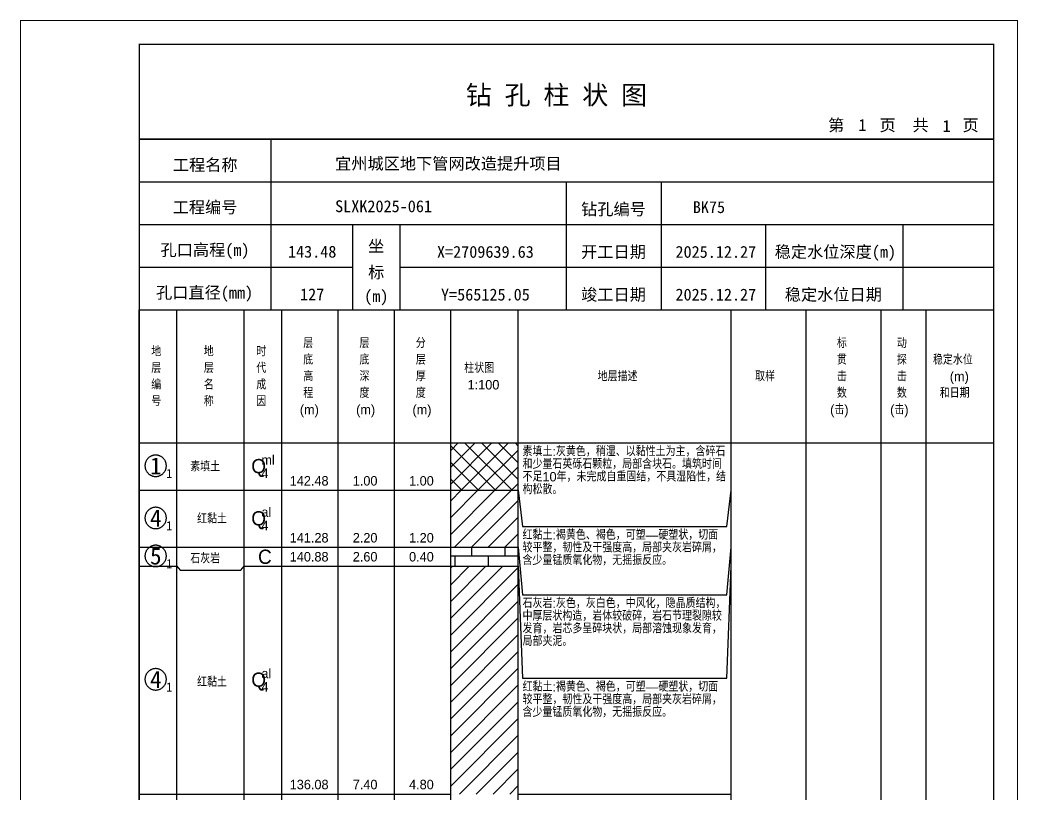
# Model space of a CAD drawing. Header units: millimetres. Extents: x 12489 to 89920, y 4630 to 4927.
# Drawn here: x 28769.3 to 28979.6, y 4763.7 to 4926.8 of the extents above; entities that cross this region are included whole.
import ezdxf
from ezdxf.enums import TextEntityAlignment as Align

# ---------------------------------------------------------------- set-up
doc = ezdxf.new("R2010")
doc.units = ezdxf.units.MM
doc.layers.add('ZZT_TC', color=7, linetype='Continuous')
doc.styles.add('成果图图块', font='', dxfattribs={"height": 2.5})
doc.styles.add('成果图模板', font='')
doc.styles.add('成果图模板标题', font='simhei.ttf')
doc.styles.add('成果图表体', font='Comfont.shx', dxfattribs={"height": 2, "bigfont": 'Hztxt12a.shx'})
doc.styles.get('成果图图块').set_extended_font_data('FangSong_GB2312')
doc.styles.get('成果图模板').set_extended_font_data('FangSong_GB2312')
pattern_1 = [(45, (0, 0), (-1.76776695, 1.76776695), [])]

# ---------------------------------------------------------------- blocks, each defined once
blk = doc.blocks.new('DCBH-1-1-1083', base_point=(0.3, -0.11))
at = {"layer": 'ZZT_TC', "color": 7}
blk.add_polyline3d([(-0.19, 2.31, 0), (-0.3, 2.31, 0), (-0.41, 2.3, 0), (-0.52, 2.29, 0), (-0.63, 2.27, 0), (-0.73, 2.24, 0), (-0.84, 2.21, 0), (-0.95, 2.18, 0), (-1.05, 2.14, 0), (-1.15, 2.09, 0), (-1.25, 2.04, 0), (-1.35, 1.99, 0), (-1.44, 1.93, 0), (-1.53, 1.87, 0), (-1.62, 1.8, 0), (-1.7, 1.73, 0), (-1.78, 1.65, 0), (-1.86, 1.57, 0), (-1.93, 1.49, 0), (-2, 1.4, 0), (-2.06, 1.31, 0), (-2.12, 1.22, 0), (-2.17, 1.12, 0), (-2.22, 1.02, 0), (-2.27, 0.92, 0), (-2.31, 0.82, 0), (-2.34, 0.71, 0), (-2.37, 0.61, 0), (-2.4, 0.5, 0), (-2.41, 0.39, 0), (-2.43, 0.28, 0), (-2.44, 0.17, 0), (-2.44, 0.06, 0), (-2.44, -0.05, 0), (-2.43, -0.16, 0), (-2.41, -0.27, 0), (-2.4, -0.38, 0), (-2.37, -0.49, 0), (-2.34, -0.6, 0), (-2.31, -0.7, 0), (-2.27, -0.8, 0), (-2.22, -0.9, 0), (-2.17, -1, 0), (-2.12, -1.1, 0), (-2.06, -1.19, 0), (-2, -1.28, 0), (-1.93, -1.37, 0), (-1.86, -1.45, 0), (-1.78, -1.53, 0), (-1.7, -1.61, 0), (-1.62, -1.68, 0), (-1.53, -1.75, 0), (-1.44, -1.81, 0), (-1.35, -1.87, 0), (-1.25, -1.93, 0), (-1.15, -1.98, 0), (-1.05, -2.02, 0), (-0.95, -2.06, 0), (-0.84, -2.1, 0), (-0.73, -2.13, 0), (-0.63, -2.15, 0), (-0.52, -2.17, 0), (-0.41, -2.18, 0), (-0.3, -2.19, 0), (-0.19, -2.19, 0), (-0.08, -2.19, 0), (0.03, -2.18, 0), (0.14, -2.17, 0), (0.25, -2.15, 0), (0.36, -2.13, 0), (0.47, -2.1, 0), (0.57, -2.06, 0), (0.67, -2.02, 0), (0.77, -1.98, 0), (0.87, -1.93, 0), (0.97, -1.87, 0), (1.06, -1.81, 0), (1.15, -1.75, 0), (1.24, -1.68, 0), (1.32, -1.61, 0), (1.4, -1.53, 0), (1.48, -1.45, 0), (1.55, -1.37, 0), (1.62, -1.28, 0), (1.68, -1.19, 0), (1.74, -1.1, 0), (1.8, -1, 0), (1.85, -0.9, 0), (1.89, -0.8, 0), (1.93, -0.7, 0), (1.97, -0.6, 0), (2, -0.49, 0), (2.02, -0.38, 0), (2.04, -0.27, 0), (2.05, -0.16, 0), (2.06, -0.05, 0), (2.06, 0.06, 0), (2.06, 0.17, 0), (2.05, 0.28, 0), (2.04, 0.39, 0), (2.02, 0.5, 0), (2, 0.61, 0), (1.97, 0.71, 0), (1.93, 0.82, 0), (1.89, 0.92, 0), (1.85, 1.02, 0), (1.8, 1.12, 0), (1.74, 1.22, 0), (1.68, 1.31, 0), (1.62, 1.4, 0), (1.55, 1.49, 0), (1.48, 1.57, 0), (1.4, 1.65, 0), (1.32, 1.73, 0), (1.24, 1.8, 0), (1.15, 1.87, 0), (1.06, 1.93, 0), (0.97, 1.99, 0), (0.87, 2.04, 0), (0.77, 2.09, 0), (0.67, 2.14, 0), (0.57, 2.18, 0), (0.47, 2.21, 0), (0.36, 2.24, 0), (0.25, 2.27, 0), (0.14, 2.29, 0), (0.03, 2.3, 0), (-0.08, 2.31, 0), (-0.19, 2.31, 0)], dxfattribs=at)
at = {"style": '成果图图块'}
blk.add_text('1', height=3.57, dxfattribs=at).set_placement((-0.16, -1.74), align=Align.CENTER)
blk.add_text('1', height=1.91, dxfattribs=at).set_placement((2.03, -2.53))
blk = doc.blocks.new('DCBH-1-1-1084', base_point=(0.3, -0.11))
at = {"layer": 'ZZT_TC', "color": 7}
blk.add_polyline3d([(-0.19, 2.31, 0), (-0.3, 2.31, 0), (-0.41, 2.3, 0), (-0.52, 2.29, 0), (-0.63, 2.27, 0), (-0.73, 2.24, 0), (-0.84, 2.21, 0), (-0.95, 2.18, 0), (-1.05, 2.14, 0), (-1.15, 2.09, 0), (-1.25, 2.04, 0), (-1.35, 1.99, 0), (-1.44, 1.93, 0), (-1.53, 1.87, 0), (-1.62, 1.8, 0), (-1.7, 1.73, 0), (-1.78, 1.65, 0), (-1.86, 1.57, 0), (-1.93, 1.49, 0), (-2, 1.4, 0), (-2.06, 1.31, 0), (-2.12, 1.22, 0), (-2.17, 1.12, 0), (-2.22, 1.02, 0), (-2.27, 0.92, 0), (-2.31, 0.82, 0), (-2.34, 0.71, 0), (-2.37, 0.61, 0), (-2.4, 0.5, 0), (-2.41, 0.39, 0), (-2.43, 0.28, 0), (-2.44, 0.17, 0), (-2.44, 0.06, 0), (-2.44, -0.05, 0), (-2.43, -0.16, 0), (-2.41, -0.27, 0), (-2.4, -0.38, 0), (-2.37, -0.49, 0), (-2.34, -0.6, 0), (-2.31, -0.7, 0), (-2.27, -0.8, 0), (-2.22, -0.9, 0), (-2.17, -1, 0), (-2.12, -1.1, 0), (-2.06, -1.19, 0), (-2, -1.28, 0), (-1.93, -1.37, 0), (-1.86, -1.45, 0), (-1.78, -1.53, 0), (-1.7, -1.61, 0), (-1.62, -1.68, 0), (-1.53, -1.75, 0), (-1.44, -1.81, 0), (-1.35, -1.87, 0), (-1.25, -1.93, 0), (-1.15, -1.98, 0), (-1.05, -2.02, 0), (-0.95, -2.06, 0), (-0.84, -2.1, 0), (-0.73, -2.13, 0), (-0.63, -2.15, 0), (-0.52, -2.17, 0), (-0.41, -2.18, 0), (-0.3, -2.19, 0), (-0.19, -2.19, 0), (-0.08, -2.19, 0), (0.03, -2.18, 0), (0.14, -2.17, 0), (0.25, -2.15, 0), (0.36, -2.13, 0), (0.47, -2.1, 0), (0.57, -2.06, 0), (0.67, -2.02, 0), (0.77, -1.98, 0), (0.87, -1.93, 0), (0.97, -1.87, 0), (1.06, -1.81, 0), (1.15, -1.75, 0), (1.24, -1.68, 0), (1.32, -1.61, 0), (1.4, -1.53, 0), (1.48, -1.45, 0), (1.55, -1.37, 0), (1.62, -1.28, 0), (1.68, -1.19, 0), (1.74, -1.1, 0), (1.8, -1, 0), (1.85, -0.9, 0), (1.89, -0.8, 0), (1.93, -0.7, 0), (1.97, -0.6, 0), (2, -0.49, 0), (2.02, -0.38, 0), (2.04, -0.27, 0), (2.05, -0.16, 0), (2.06, -0.05, 0), (2.06, 0.06, 0), (2.06, 0.17, 0), (2.05, 0.28, 0), (2.04, 0.39, 0), (2.02, 0.5, 0), (2, 0.61, 0), (1.97, 0.71, 0), (1.93, 0.82, 0), (1.89, 0.92, 0), (1.85, 1.02, 0), (1.8, 1.12, 0), (1.74, 1.22, 0), (1.68, 1.31, 0), (1.62, 1.4, 0), (1.55, 1.49, 0), (1.48, 1.57, 0), (1.4, 1.65, 0), (1.32, 1.73, 0), (1.24, 1.8, 0), (1.15, 1.87, 0), (1.06, 1.93, 0), (0.97, 1.99, 0), (0.87, 2.04, 0), (0.77, 2.09, 0), (0.67, 2.14, 0), (0.57, 2.18, 0), (0.47, 2.21, 0), (0.36, 2.24, 0), (0.25, 2.27, 0), (0.14, 2.29, 0), (0.03, 2.3, 0), (-0.08, 2.31, 0), (-0.19, 2.31, 0)], dxfattribs=at)
at = {"style": '成果图图块'}
blk.add_text('4', height=3.57, dxfattribs=at).set_placement((-0.16, -1.74), align=Align.CENTER)
blk.add_text('1', height=1.91, dxfattribs=at).set_placement((2.03, -2.53))
blk = doc.blocks.new('DCBH-1-1-1085', base_point=(0.3, -0.11))
at = {"layer": 'ZZT_TC', "color": 7}
blk.add_polyline3d([(-0.19, 2.31, 0), (-0.3, 2.31, 0), (-0.41, 2.3, 0), (-0.52, 2.29, 0), (-0.63, 2.27, 0), (-0.73, 2.24, 0), (-0.84, 2.21, 0), (-0.95, 2.18, 0), (-1.05, 2.14, 0), (-1.15, 2.09, 0), (-1.25, 2.04, 0), (-1.35, 1.99, 0), (-1.44, 1.93, 0), (-1.53, 1.87, 0), (-1.62, 1.8, 0), (-1.7, 1.73, 0), (-1.78, 1.65, 0), (-1.86, 1.57, 0), (-1.93, 1.49, 0), (-2, 1.4, 0), (-2.06, 1.31, 0), (-2.12, 1.22, 0), (-2.17, 1.12, 0), (-2.22, 1.02, 0), (-2.27, 0.92, 0), (-2.31, 0.82, 0), (-2.34, 0.71, 0), (-2.37, 0.61, 0), (-2.4, 0.5, 0), (-2.41, 0.39, 0), (-2.43, 0.28, 0), (-2.44, 0.17, 0), (-2.44, 0.06, 0), (-2.44, -0.05, 0), (-2.43, -0.16, 0), (-2.41, -0.27, 0), (-2.4, -0.38, 0), (-2.37, -0.49, 0), (-2.34, -0.6, 0), (-2.31, -0.7, 0), (-2.27, -0.8, 0), (-2.22, -0.9, 0), (-2.17, -1, 0), (-2.12, -1.1, 0), (-2.06, -1.19, 0), (-2, -1.28, 0), (-1.93, -1.37, 0), (-1.86, -1.45, 0), (-1.78, -1.53, 0), (-1.7, -1.61, 0), (-1.62, -1.68, 0), (-1.53, -1.75, 0), (-1.44, -1.81, 0), (-1.35, -1.87, 0), (-1.25, -1.93, 0), (-1.15, -1.98, 0), (-1.05, -2.02, 0), (-0.95, -2.06, 0), (-0.84, -2.1, 0), (-0.73, -2.13, 0), (-0.63, -2.15, 0), (-0.52, -2.17, 0), (-0.41, -2.18, 0), (-0.3, -2.19, 0), (-0.19, -2.19, 0), (-0.08, -2.19, 0), (0.03, -2.18, 0), (0.14, -2.17, 0), (0.25, -2.15, 0), (0.36, -2.13, 0), (0.47, -2.1, 0), (0.57, -2.06, 0), (0.67, -2.02, 0), (0.77, -1.98, 0), (0.87, -1.93, 0), (0.97, -1.87, 0), (1.06, -1.81, 0), (1.15, -1.75, 0), (1.24, -1.68, 0), (1.32, -1.61, 0), (1.4, -1.53, 0), (1.48, -1.45, 0), (1.55, -1.37, 0), (1.62, -1.28, 0), (1.68, -1.19, 0), (1.74, -1.1, 0), (1.8, -1, 0), (1.85, -0.9, 0), (1.89, -0.8, 0), (1.93, -0.7, 0), (1.97, -0.6, 0), (2, -0.49, 0), (2.02, -0.38, 0), (2.04, -0.27, 0), (2.05, -0.16, 0), (2.06, -0.05, 0), (2.06, 0.06, 0), (2.06, 0.17, 0), (2.05, 0.28, 0), (2.04, 0.39, 0), (2.02, 0.5, 0), (2, 0.61, 0), (1.97, 0.71, 0), (1.93, 0.82, 0), (1.89, 0.92, 0), (1.85, 1.02, 0), (1.8, 1.12, 0), (1.74, 1.22, 0), (1.68, 1.31, 0), (1.62, 1.4, 0), (1.55, 1.49, 0), (1.48, 1.57, 0), (1.4, 1.65, 0), (1.32, 1.73, 0), (1.24, 1.8, 0), (1.15, 1.87, 0), (1.06, 1.93, 0), (0.97, 1.99, 0), (0.87, 2.04, 0), (0.77, 2.09, 0), (0.67, 2.14, 0), (0.57, 2.18, 0), (0.47, 2.21, 0), (0.36, 2.24, 0), (0.25, 2.27, 0), (0.14, 2.29, 0), (0.03, 2.3, 0), (-0.08, 2.31, 0), (-0.19, 2.31, 0)], dxfattribs=at)
at = {"style": '成果图图块'}
blk.add_text('5', height=3.57, dxfattribs=at).set_placement((-0.16, -1.74), align=Align.CENTER)
blk.add_text('1', height=1.91, dxfattribs=at).set_placement((2.03, -2.53))
blk = doc.blocks.new('DCBH-1-1-1086', base_point=(0.3, -0.11))
at = {"layer": 'ZZT_TC', "color": 7}
blk.add_polyline3d([(-0.19, 2.31, 0), (-0.3, 2.31, 0), (-0.41, 2.3, 0), (-0.52, 2.29, 0), (-0.63, 2.27, 0), (-0.73, 2.24, 0), (-0.84, 2.21, 0), (-0.95, 2.18, 0), (-1.05, 2.14, 0), (-1.15, 2.09, 0), (-1.25, 2.04, 0), (-1.35, 1.99, 0), (-1.44, 1.93, 0), (-1.53, 1.87, 0), (-1.62, 1.8, 0), (-1.7, 1.73, 0), (-1.78, 1.65, 0), (-1.86, 1.57, 0), (-1.93, 1.49, 0), (-2, 1.4, 0), (-2.06, 1.31, 0), (-2.12, 1.22, 0), (-2.17, 1.12, 0), (-2.22, 1.02, 0), (-2.27, 0.92, 0), (-2.31, 0.82, 0), (-2.34, 0.71, 0), (-2.37, 0.61, 0), (-2.4, 0.5, 0), (-2.41, 0.39, 0), (-2.43, 0.28, 0), (-2.44, 0.17, 0), (-2.44, 0.06, 0), (-2.44, -0.05, 0), (-2.43, -0.16, 0), (-2.41, -0.27, 0), (-2.4, -0.38, 0), (-2.37, -0.49, 0), (-2.34, -0.6, 0), (-2.31, -0.7, 0), (-2.27, -0.8, 0), (-2.22, -0.9, 0), (-2.17, -1, 0), (-2.12, -1.1, 0), (-2.06, -1.19, 0), (-2, -1.28, 0), (-1.93, -1.37, 0), (-1.86, -1.45, 0), (-1.78, -1.53, 0), (-1.7, -1.61, 0), (-1.62, -1.68, 0), (-1.53, -1.75, 0), (-1.44, -1.81, 0), (-1.35, -1.87, 0), (-1.25, -1.93, 0), (-1.15, -1.98, 0), (-1.05, -2.02, 0), (-0.95, -2.06, 0), (-0.84, -2.1, 0), (-0.73, -2.13, 0), (-0.63, -2.15, 0), (-0.52, -2.17, 0), (-0.41, -2.18, 0), (-0.3, -2.19, 0), (-0.19, -2.19, 0), (-0.08, -2.19, 0), (0.03, -2.18, 0), (0.14, -2.17, 0), (0.25, -2.15, 0), (0.36, -2.13, 0), (0.47, -2.1, 0), (0.57, -2.06, 0), (0.67, -2.02, 0), (0.77, -1.98, 0), (0.87, -1.93, 0), (0.97, -1.87, 0), (1.06, -1.81, 0), (1.15, -1.75, 0), (1.24, -1.68, 0), (1.32, -1.61, 0), (1.4, -1.53, 0), (1.48, -1.45, 0), (1.55, -1.37, 0), (1.62, -1.28, 0), (1.68, -1.19, 0), (1.74, -1.1, 0), (1.8, -1, 0), (1.85, -0.9, 0), (1.89, -0.8, 0), (1.93, -0.7, 0), (1.97, -0.6, 0), (2, -0.49, 0), (2.02, -0.38, 0), (2.04, -0.27, 0), (2.05, -0.16, 0), (2.06, -0.05, 0), (2.06, 0.06, 0), (2.06, 0.17, 0), (2.05, 0.28, 0), (2.04, 0.39, 0), (2.02, 0.5, 0), (2, 0.61, 0), (1.97, 0.71, 0), (1.93, 0.82, 0), (1.89, 0.92, 0), (1.85, 1.02, 0), (1.8, 1.12, 0), (1.74, 1.22, 0), (1.68, 1.31, 0), (1.62, 1.4, 0), (1.55, 1.49, 0), (1.48, 1.57, 0), (1.4, 1.65, 0), (1.32, 1.73, 0), (1.24, 1.8, 0), (1.15, 1.87, 0), (1.06, 1.93, 0), (0.97, 1.99, 0), (0.87, 2.04, 0), (0.77, 2.09, 0), (0.67, 2.14, 0), (0.57, 2.18, 0), (0.47, 2.21, 0), (0.36, 2.24, 0), (0.25, 2.27, 0), (0.14, 2.29, 0), (0.03, 2.3, 0), (-0.08, 2.31, 0), (-0.19, 2.31, 0)], dxfattribs=at)
at = {"style": '成果图图块'}
blk.add_text('4', height=3.57, dxfattribs=at).set_placement((-0.16, -1.74), align=Align.CENTER)
blk.add_text('1', height=1.91, dxfattribs=at).set_placement((2.03, -2.53))
blk = doc.blocks.new('钻孔柱状图路桥昇龙制图梁世成校核莫家里.dwg75', base_point=(25, 236))
for p, q in [((52.82, 236), (52.82, 272)), ((25, 263), (205, 263)), ((115, 236), (115, 263)), ((135, 236), (135, 263)), ((25, 254), (205, 254)), ((70, 236), (70, 254)), ((80, 236), (80, 254)), ((157, 236), (157, 254)), ((185.95, 236), (185.95, 254)), ((25, 245), (70, 245)), ((80, 245), (205, 245))]:
    blk.add_line(p, q)
for points, const_width in [([(0, 0), (210, 0), (210, 297), (0, 297)], 0.25), ([(25, 5), (205, 5), (205, 292), (25, 292)], 0.3)]:
    blk.add_lwpolyline(points, close=True, dxfattribs=dict(const_width=const_width))
at = {"const_width": 0.3}
for points in [[(25, 272), (205, 272)], [(25, 236), (205, 236)]]:
    blk.add_lwpolyline(points, dxfattribs=at)
for s, height, style, p in [('钻 孔 柱 状 图', 4, '成果图模板标题', (93.8, 279.31)), ('第', 2.5, '成果图模板', (170.12, 273.7)), ('页', 2.5, '成果图模板', (180.96, 273.7)), ('共', 2.5, '成果图模板', (187.88, 273.7)), ('页', 2.5, '成果图模板', (198.44, 273.7)), ('工程名称', 2.5, '成果图模板', (32.07, 265.32)), ('宜州城区地下管网改造提升项目', 2.5, '成果图模板', (66.26, 265.61)), ('工程编号', 2.5, '成果图模板', (32.05, 256.41)), ('SLXK2025-061', 2.5, '成果图模板', (66.26, 256.61)), ('钻孔编号', 2.5, '成果图模板', (118.08, 256)), ('BK75', 2.5, '成果图模板', (141.61, 256.43)), ('孔口高程(m)', 2.5, '成果图模板', (29.48, 247.41)), ('坐', 2.5, '成果图模板', (73.21, 248.24)), ('开工日期', 2.5, '成果图模板', (118.08, 247)), ('稳定水位深度(m)', 2.5, '成果图模板', (158.86, 247)), ('标', 2.5, '成果图模板', (73.21, 242.7)), ('孔口直径(mm)', 2.5, '成果图模板', (28.54, 238.41)), ('(m) ', 2.5, '成果图模板', (72.38, 237.65)), ('竣工日期', 2.5, '成果图模板', (118.08, 238)), ('稳定水位日期', 2.5, '成果图模板', (160.99, 238))]:
    blk.add_text(s, height=height, dxfattribs=dict(style=style)).set_placement(p)
at = {"style": '成果图模板'}
for s, p in [('1', (177.35, 273.74)), ('1', (195.08, 273.53)), ('143.48', (61.43, 247.04)), ('X=2709639.63', (97.92, 247)), ('2025.12.27', (146.46, 247)), ('127', (61.43, 238.04)), ('Y=565125.05', (97.92, 238)), ('2025.12.27', (146.46, 238))]:
    blk.add_text(s, height=2.5, dxfattribs=at).set_placement(p, align=Align.CENTER)

msp = doc.modelspace()

# ---------------------------------------------------------------- hatches: boundary and pattern name
at = {"linetype": 'Continuous'}
h = msp.add_hatch(dxfattribs=at)
h.set_pattern_fill('GKSTT', scale=0.5, style=0, pattern_type=2)
h.set_pattern_definition([(45, (0, 0), (-1.76776695, 1.76776695), []), (135, (0, 0), (-1.76776695, -1.76776695), [])])
h.paths.add_polyline_path([(28860.06, 4827.71), (28874.29, 4827.71), (28874.29, 4837.71), (28860.06, 4837.71)])
h = msp.add_hatch(dxfattribs=at)
h.set_pattern_fill('GKNXT', scale=0.5, style=0, pattern_type=2)
h.set_pattern_definition(pattern_1)
h.paths.add_polyline_path([(28860.06, 4815.71), (28874.29, 4815.71), (28874.29, 4827.71), (28860.06, 4827.71)])
h = msp.add_hatch(dxfattribs=at)
h.set_pattern_fill('GKSHY', scale=0.5, style=0, pattern_type=2)
h.set_pattern_definition([(0, (0, 0), (0, 2.3), []), (90, (0, 0), (-3.5, 2.3), [2.3, -2.3])])
h.paths.add_polyline_path([(28860.06, 4811.71), (28874.29, 4811.71), (28874.29, 4815.71), (28860.06, 4815.71)])
h = msp.add_hatch(dxfattribs=at)
h.set_pattern_fill('GKNXT', scale=0.5, style=0, pattern_type=2)
h.set_pattern_definition(pattern_1)
h.paths.add_polyline_path([(28860.06, 4763.71), (28874.29, 4763.71), (28874.29, 4811.71), (28860.06, 4811.71)])

# ---------------------------------------------------------------- linework, layer by layer
at = {"color": 0}
for p, q in [((28794.45, 4837.71), (28802.35, 4837.71)), ((28794.45, 4827.71), (28794.45, 4837.71)), ((28802.35, 4827.71), (28802.35, 4837.71)), ((28794.45, 4827.71), (28802.35, 4827.71)), ((28794.45, 4827.71), (28802.35, 4827.71)), ((28794.45, 4815.71), (28794.45, 4827.71)), ((28802.35, 4815.71), (28802.35, 4827.71)), ((28794.45, 4815.71), (28802.35, 4815.71)), ((28794.45, 4815.71), (28802.35, 4815.71)), ((28794.45, 4811.71), (28794.45, 4815.71)), ((28802.35, 4811.71), (28802.35, 4815.71)), ((28794.45, 4811.71), (28802.35, 4811.71)), ((28794.45, 4811.71), (28802.35, 4811.71)), ((28794.45, 4763.71), (28794.45, 4811.71)), ((28802.35, 4763.71), (28802.35, 4811.71)), ((28794.45, 4763.71), (28802.35, 4763.71))]:
    msp.add_line(p, q, dxfattribs=at)
for points in [[(28794.45, 4865.71), (28802.35, 4865.71)], [(28794.45, 4837.71), (28794.45, 4865.71)], [(28802.35, 4837.71), (28802.35, 4865.71)], [(28802.35, 4865.71), (28816.58, 4865.71)], [(28802.35, 4837.71), (28802.35, 4865.71)], [(28816.58, 4837.71), (28816.58, 4865.71)], [(28816.58, 4865.71), (28824.49, 4865.71)], [(28816.58, 4837.71), (28816.58, 4865.71)], [(28824.49, 4837.71), (28824.49, 4865.71)], [(28824.49, 4865.71), (28836.35, 4865.71)], [(28824.49, 4837.71), (28824.49, 4865.71)], [(28836.35, 4837.71), (28836.35, 4865.71)], [(28836.35, 4865.71), (28848.2, 4865.71)], [(28836.35, 4837.71), (28836.35, 4865.71)], [(28848.2, 4837.71), (28848.2, 4865.71)], [(28848.2, 4865.71), (28860.06, 4865.71)], [(28848.2, 4837.71), (28848.2, 4865.71)], [(28860.06, 4837.71), (28860.06, 4865.71)], [(28860.06, 4865.71), (28874.29, 4865.71)], [(28860.06, 4837.71), (28860.06, 4865.71)], [(28874.29, 4837.71), (28874.29, 4865.71)], [(28874.29, 4865.71), (28919.11, 4865.71)], [(28874.29, 4837.71), (28874.29, 4865.71)], [(28919.11, 4837.71), (28919.11, 4865.71)], [(28919.11, 4865.71), (28934.92, 4865.71)], [(28919.11, 4837.71), (28919.11, 4865.71)], [(28934.92, 4837.71), (28934.92, 4865.71)], [(28934.92, 4865.71), (28950.73, 4865.71)], [(28934.92, 4837.71), (28934.92, 4865.71)], [(28950.73, 4837.71), (28950.73, 4865.71)], [(28950.73, 4865.71), (28960.22, 4865.71)], [(28950.73, 4837.71), (28950.73, 4865.71)], [(28960.22, 4837.71), (28960.22, 4865.71)], [(28960.22, 4865.71), (28974.45, 4865.71)], [(28960.22, 4837.71), (28960.22, 4865.71)], [(28974.45, 4837.71), (28974.45, 4865.71)], [(28794.45, 4837.71), (28802.35, 4837.71)], [(28794.45, 4643.71), (28794.45, 4837.71)], [(28794.45, 4837.71), (28802.35, 4837.71)], [(28802.35, 4643.71), (28802.35, 4837.71)], [(28802.35, 4837.71), (28816.58, 4837.71)], [(28802.35, 4643.71), (28802.35, 4837.71)], [(28802.35, 4837.71), (28816.58, 4837.71)], [(28802.35, 4837.71), (28816.58, 4837.71)], [(28802.35, 4827.71), (28802.35, 4837.71)], [(28816.58, 4643.71), (28816.58, 4837.71)], [(28816.58, 4827.71), (28816.58, 4837.71)], [(28816.58, 4837.71), (28824.49, 4837.71)], [(28816.58, 4643.71), (28816.58, 4837.71)], [(28816.58, 4837.71), (28824.49, 4837.71)], [(28816.58, 4837.71), (28824.49, 4837.71)], [(28816.58, 4827.71), (28816.58, 4837.71)], [(28824.49, 4643.71), (28824.49, 4837.71)], [(28824.49, 4827.71), (28824.49, 4837.71)], [(28824.49, 4837.71), (28836.35, 4837.71)], [(28824.49, 4643.71), (28824.49, 4837.71)], [(28824.49, 4837.71), (28836.35, 4837.71)], [(28824.49, 4837.71), (28836.35, 4837.71)], [(28824.49, 4827.71), (28824.49, 4837.71)], [(28836.35, 4643.71), (28836.35, 4837.71)], [(28836.35, 4827.71), (28836.35, 4837.71)], [(28836.35, 4837.71), (28848.2, 4837.71)], [(28836.35, 4643.71), (28836.35, 4837.71)], [(28836.35, 4837.71), (28848.2, 4837.71)], [(28836.35, 4837.71), (28848.2, 4837.71)], [(28836.35, 4827.71), (28836.35, 4837.71)], [(28848.2, 4643.71), (28848.2, 4837.71)], [(28848.2, 4827.71), (28848.2, 4837.71)], [(28848.2, 4837.71), (28860.06, 4837.71)], [(28848.2, 4643.71), (28848.2, 4837.71)], [(28848.2, 4837.71), (28860.06, 4837.71)], [(28848.2, 4837.71), (28860.06, 4837.71)], [(28848.2, 4827.71), (28848.2, 4837.71)], [(28860.06, 4643.71), (28860.06, 4837.71)], [(28860.06, 4827.71), (28860.06, 4837.71)], [(28860.06, 4837.71), (28874.29, 4837.71)], [(28860.06, 4643.71), (28860.06, 4837.71)], [(28860.06, 4837.71), (28874.29, 4837.71)], [(28874.29, 4643.71), (28874.29, 4837.71)], [(28874.29, 4837.71), (28919.11, 4837.71)], [(28874.29, 4643.71), (28874.29, 4837.71)], [(28874.29, 4837.71), (28919.11, 4837.71)], [(28874.29, 4827.71), (28874.29, 4837.71)], [(28919.11, 4643.71), (28919.11, 4837.71)], [(28919.11, 4827.71), (28919.11, 4837.71)], [(28919.11, 4837.71), (28934.92, 4837.71)], [(28919.11, 4643.71), (28919.11, 4837.71)], [(28919.11, 4837.71), (28934.92, 4837.71)], [(28934.92, 4643.71), (28934.92, 4837.71)], [(28934.92, 4837.71), (28950.73, 4837.71)], [(28934.92, 4643.71), (28934.92, 4837.71)], [(28934.92, 4837.71), (28950.73, 4837.71)], [(28950.73, 4643.71), (28950.73, 4837.71)], [(28950.73, 4837.71), (28960.22, 4837.71)], [(28950.73, 4643.71), (28950.73, 4837.71)], [(28950.73, 4837.71), (28960.22, 4837.71)], [(28960.22, 4643.71), (28960.22, 4837.71)], [(28960.22, 4837.71), (28974.45, 4837.71)], [(28960.22, 4643.71), (28960.22, 4837.71)], [(28960.22, 4837.71), (28974.45, 4837.71)], [(28974.45, 4643.71), (28974.45, 4837.71)], [(28802.35, 4827.71), (28816.58, 4827.71)], [(28802.35, 4827.71), (28816.58, 4827.71)], [(28802.35, 4815.71), (28802.35, 4827.71)], [(28816.58, 4815.71), (28816.58, 4827.71)], [(28816.58, 4827.71), (28824.49, 4827.71)], [(28816.58, 4827.71), (28824.49, 4827.71)], [(28816.58, 4815.71), (28816.58, 4827.71)], [(28824.49, 4815.71), (28824.49, 4827.71)], [(28824.49, 4827.71), (28836.35, 4827.71)], [(28824.49, 4827.71), (28836.35, 4827.71)], [(28824.49, 4815.71), (28824.49, 4827.71)], [(28836.35, 4815.71), (28836.35, 4827.71)], [(28836.35, 4827.71), (28848.2, 4827.71)], [(28836.35, 4827.71), (28848.2, 4827.71)], [(28836.35, 4815.71), (28836.35, 4827.71)], [(28848.2, 4815.71), (28848.2, 4827.71)], [(28848.2, 4827.71), (28860.06, 4827.71)], [(28848.2, 4827.71), (28860.06, 4827.71)], [(28848.2, 4815.71), (28848.2, 4827.71)], [(28860.06, 4815.71), (28860.06, 4827.71)], [(28874.29, 4827.71), (28875.19, 4820.11)], [(28874.29, 4815.71), (28874.29, 4827.71)], [(28918.22, 4820.11), (28919.11, 4827.71)], [(28919.11, 4815.71), (28919.11, 4827.71)], [(28875.19, 4820.11), (28918.22, 4820.11)], [(28802.35, 4815.71), (28816.58, 4815.71)], [(28802.35, 4811.71), (28802.35, 4815.71)], [(28816.58, 4811.71), (28816.58, 4815.71)], [(28816.58, 4815.71), (28824.49, 4815.71)], [(28816.58, 4815.71), (28824.49, 4815.71)], [(28816.58, 4811.71), (28816.58, 4815.71)], [(28824.49, 4811.71), (28824.49, 4815.71)], [(28824.49, 4815.71), (28836.35, 4815.71)], [(28824.49, 4815.71), (28836.35, 4815.71)], [(28824.49, 4811.71), (28824.49, 4815.71)], [(28836.35, 4811.71), (28836.35, 4815.71)], [(28836.35, 4815.71), (28848.2, 4815.71)], [(28836.35, 4815.71), (28848.2, 4815.71)], [(28836.35, 4811.71), (28836.35, 4815.71)], [(28848.2, 4811.71), (28848.2, 4815.71)], [(28848.2, 4815.71), (28860.06, 4815.71)], [(28848.2, 4815.71), (28860.06, 4815.71)], [(28848.2, 4811.71), (28848.2, 4815.71)], [(28860.06, 4811.71), (28860.06, 4815.71)], [(28874.29, 4815.71), (28875.19, 4805.71)], [(28874.29, 4811.71), (28874.29, 4815.71)], [(28918.22, 4805.71), (28919.11, 4815.71)], [(28919.11, 4811.71), (28919.11, 4815.71)], [(28802.35, 4811.71), (28803.06, 4810.91)], [(28802.35, 4763.71), (28802.35, 4811.71)], [(28803.06, 4810.91), (28815.87, 4810.91)], [(28815.87, 4810.91), (28816.58, 4811.71)], [(28816.58, 4763.71), (28816.58, 4811.71)], [(28816.58, 4811.71), (28824.49, 4811.71)], [(28816.58, 4811.71), (28824.49, 4811.71)], [(28816.58, 4763.71), (28816.58, 4811.71)], [(28824.49, 4763.71), (28824.49, 4811.71)], [(28824.49, 4811.71), (28836.35, 4811.71)], [(28824.49, 4811.71), (28836.35, 4811.71)], [(28824.49, 4763.71), (28824.49, 4811.71)], [(28836.35, 4763.71), (28836.35, 4811.71)], [(28836.35, 4811.71), (28848.2, 4811.71)], [(28836.35, 4811.71), (28848.2, 4811.71)], [(28836.35, 4763.71), (28836.35, 4811.71)], [(28848.2, 4763.71), (28848.2, 4811.71)], [(28848.2, 4811.71), (28860.06, 4811.71)], [(28848.2, 4811.71), (28860.06, 4811.71)], [(28848.2, 4763.71), (28848.2, 4811.71)], [(28860.06, 4763.71), (28860.06, 4811.71)], [(28874.29, 4811.71), (28875.19, 4788.11)], [(28874.29, 4763.71), (28874.29, 4811.71)], [(28918.22, 4788.11), (28919.11, 4811.71)], [(28919.11, 4763.71), (28919.11, 4811.71)], [(28875.19, 4805.71), (28918.22, 4805.71)], [(28875.19, 4788.11), (28918.22, 4788.11)], [(28802.35, 4763.71), (28816.58, 4763.71)], [(28816.58, 4763.71), (28824.49, 4763.71)], [(28824.49, 4763.71), (28836.35, 4763.71)], [(28836.35, 4763.71), (28848.2, 4763.71)], [(28848.2, 4763.71), (28860.06, 4763.71)], [(28874.29, 4763.71), (28919.11, 4763.71)]]:
    msp.add_lwpolyline(points, dxfattribs=at)
at = {"color": 7, "flags": 128}
for points in [[(28860.06, 4827.71), (28874.29, 4827.71)], [(28860.06, 4815.71), (28874.29, 4815.71)], [(28860.06, 4811.71), (28874.29, 4811.71)]]:
    msp.add_lwpolyline(points, dxfattribs=at)

# ---------------------------------------------------------------- block references
for name, p in [('钻孔柱状图路桥昇龙制图梁世成校核莫家里.dwg75', (28794.45, 4865.71)), ('DCBH-1-1-1083', (28798.4, 4832.71)), ('DCBH-1-1-1084', (28798.4, 4821.71)), ('DCBH-1-1-1085', (28798.4, 4813.71)), ('DCBH-1-1-1086', (28798.4, 4787.71))]:
    msp.add_blockref(name, p)

# ---------------------------------------------------------------- texts
at = {"color": 0, "style": '成果图表体'}
for s, height, p in [('层', 2, (28829, 4857.71)), ('层', 2, (28840.85, 4857.71)), ('分', 2, (28852.71, 4857.71)), ('标', 2, (28941.41, 4857.71)), ('动', 2, (28954.05, 4857.71)), ('地', 2, (28796.98, 4855.96)), ('地', 2, (28808.05, 4855.96)), ('时', 2, (28819.11, 4855.96)), ('底', 2, (28829, 4854.21)), ('底', 2, (28840.85, 4854.21)), ('层', 2, (28852.71, 4854.21)), ('贯', 2, (28941.41, 4854.21)), ('探', 2, (28954.05, 4854.21)), ('稳定水位', 2, (28961.65, 4854.21)), ('层', 2, (28796.98, 4852.46)), ('层', 2, (28808.05, 4852.46)), ('代', 2, (28819.11, 4852.46)), ('高', 2, (28829, 4850.71)), ('深', 2, (28840.85, 4850.71)), ('厚', 2, (28852.71, 4850.71)), ('柱状图', 2, (28862.91, 4852.46)), ('地层描述', 2, (28891.02, 4850.71)), ('取样', 2, (28924.18, 4850.71)), ('击', 2, (28941.41, 4850.71)), ('击', 2, (28954.05, 4850.71)), ('(m)', 2, (28965.2, 4850.71)), ('编', 2, (28796.98, 4848.96)), ('名', 2, (28808.05, 4848.96)), ('成', 2, (28819.11, 4848.96)), ('1:100', 2, (28863.62, 4848.96)), ('程', 2, (28829, 4847.21)), ('度', 2, (28840.85, 4847.21)), ('度', 2, (28852.71, 4847.21)), ('数', 2, (28941.41, 4847.21)), ('数', 2, (28954.05, 4847.21)), ('和日期', 2, (28963.07, 4847.21)), ('号', 2, (28796.98, 4845.46)), ('称', 2, (28808.05, 4845.46)), ('因', 2, (28819.11, 4845.46)), ('(m)', 2, (28828.28, 4843.71)), ('(m)', 2, (28840.14, 4843.71)), ('(m)', 2, (28852, 4843.71)), ('(击)', 2, (28939.99, 4843.71)), ('(击)', 2, (28952.63, 4843.71)), ('素填土', 2, (28805.2, 4831.71)), ('Q', 3, (28818.05, 4831.31)), ('ml', 2, (28820.18, 4833.11)), ('4', 2, (28820.18, 4830.31)), ('142.48', 2, (28826.15, 4828.71)), ('1.00', 2, (28839.43, 4828.71)), ('1.00', 2, (28851.29, 4828.71)), ('Q', 3, (28818.05, 4820.31)), ('al', 2, (28820.18, 4822.11)), ('红黏土', 2, (28806.63, 4820.71)), ('4', 2, (28820.18, 4819.31)), ('141.28', 2, (28826.15, 4816.71)), ('2.20', 2, (28839.43, 4816.71)), ('1.20', 2, (28851.29, 4816.71)), ('C', 3, (28819.47, 4812.21)), ('140.88', 2, (28826.15, 4812.71)), ('2.60', 2, (28839.43, 4812.71)), ('0.40', 2, (28851.29, 4812.71)), ('石灰岩', 2, (28805.2, 4812.31)), ('al', 2, (28820.18, 4788.11)), ('红黏土', 2, (28806.63, 4786.31)), ('Q', 3, (28818.05, 4786.31)), ('4', 2, (28820.18, 4785.31)), ('136.08', 2, (28826.15, 4764.71)), ('7.40', 2, (28839.43, 4764.71)), ('4.80', 2, (28851.29, 4764.71))]:
    msp.add_text(s, height=height, dxfattribs=at).set_placement(p)
at = {"color": 0, "char_height": 2, "width": 43.0292, "attachment_point": 1, "line_spacing_factor": 0.8, "style": '成果图表体'}
for s, insert in [('素填土:灰黄色，稍湿、以黏性土为主，含碎石和少量石英砾石颗粒，局部含块石。填筑时间不足10年，未完成自重固结，不具湿陷性，结构松散。', (28875.19, 4836.91)), ('红黏土:褐黄色、褐色，可塑—硬塑状，切面较平整，韧性及干强度高，局部夹灰岩碎屑，含少量锰质氧化物，无摇振反应。', (28875.19, 4819.31)), ('石灰岩:灰色，灰白色，中风化，隐晶质结构，中厚层状构造，岩体较破碎，岩石节理裂隙较发育，岩芯多呈碎块状，局部溶蚀现象发育，局部夹泥。', (28875.19, 4804.91)), ('红黏土:褐黄色、褐色，可塑—硬塑状，切面较平整，韧性及干强度高，局部夹灰岩碎屑，含少量锰质氧化物，无摇振反应。', (28875.19, 4787.31))]:
    msp.add_mtext(s, dxfattribs=dict(at, insert=insert))

doc.saveas('drawing.dxf')
